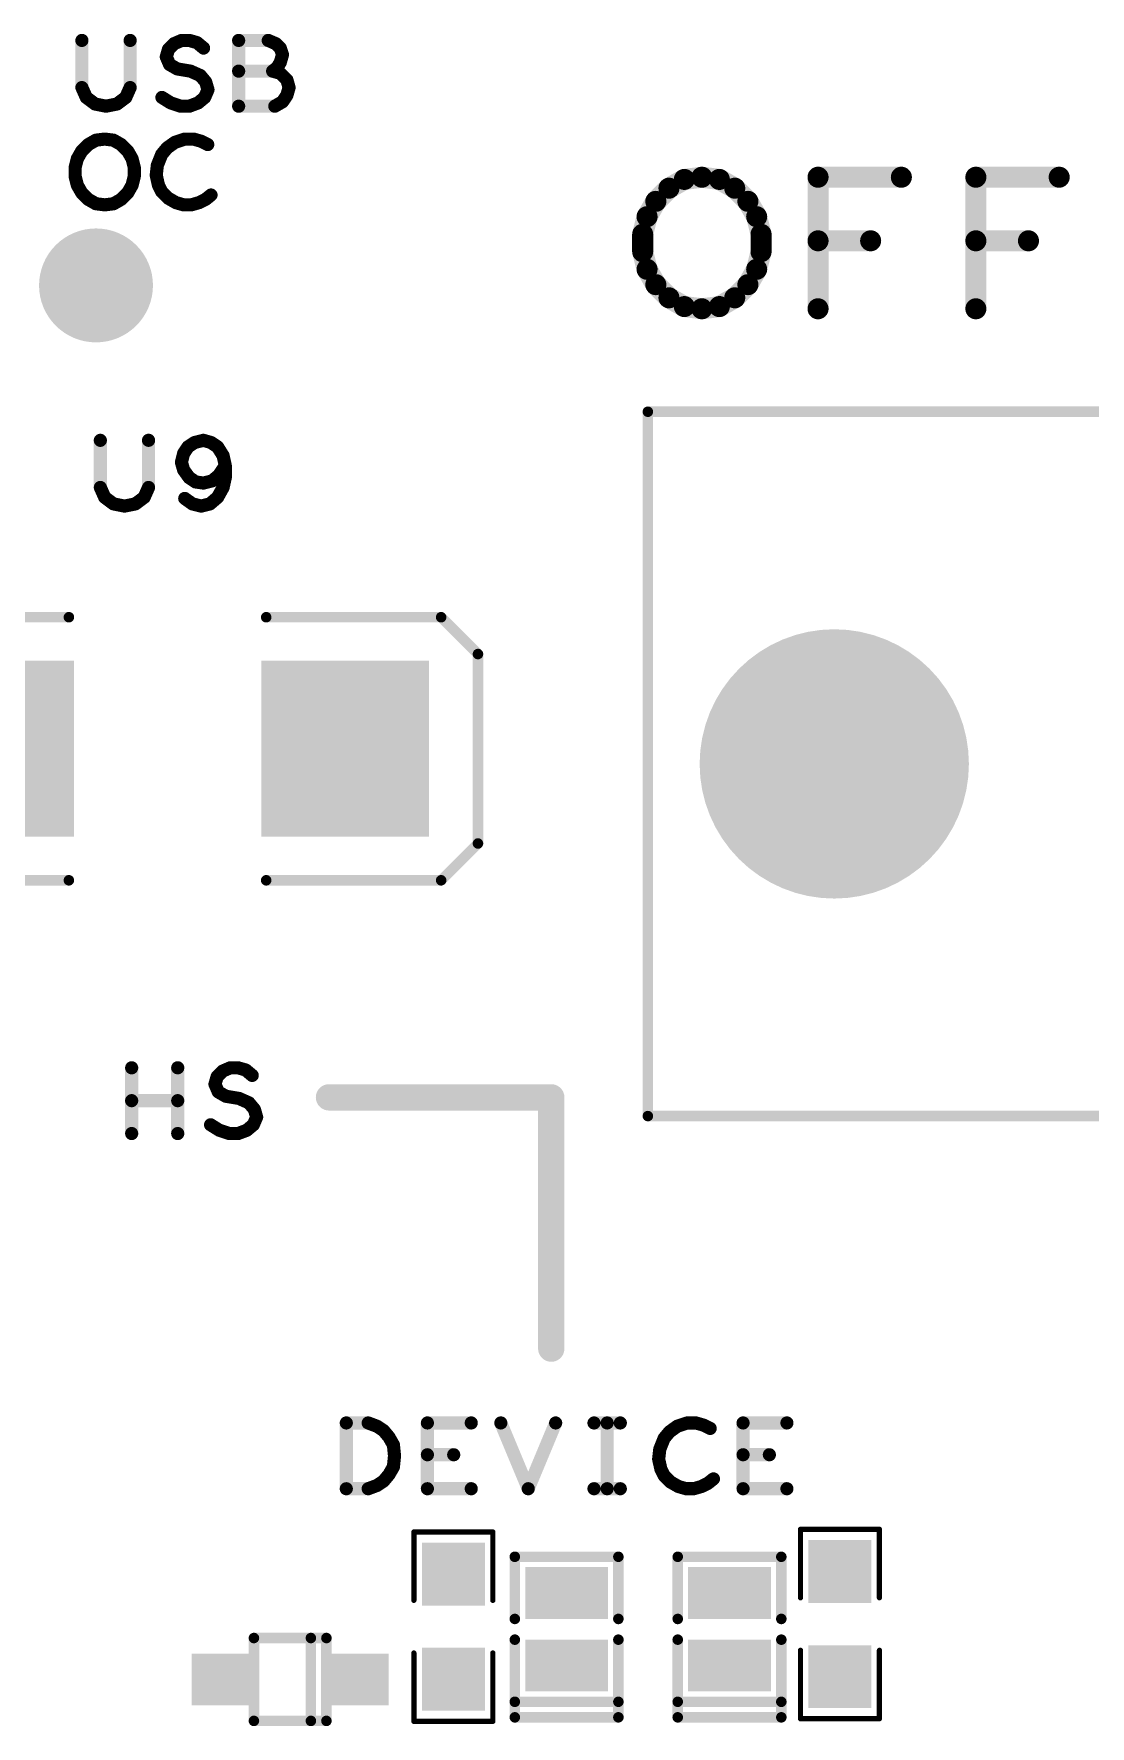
# Model space of a CAD drawing. Extents: x -11 to 101, y 2 to 100.
# Drawn here: x 20.97 to 31.17, y 18.57 to 34.91 of the extents above; entities that cross this region are included whole.
import ezdxf

# ---------------------------------------------------------------- set-up
doc = ezdxf.new("R2010")
doc.units = 0
doc.layers.get('0').update_dxf_attribs({"linetype": 'CONTINUOUS'})
doc.layers.add('SILK_TOP_ART', color=251, linetype='CONTINUOUS')
doc.layers.add('SOLDER_TOP_ART', color=18, linetype='CONTINUOUS')

# ---------------------------------------------------------------- blocks, each defined once
blk = doc.blocks.new('ROUND_312')
at = {"const_width": 0.1016}
blk.add_lwpolyline([(-0.0508, 0, 1), (0.0508, 0, 1)], format="xyb", close=True, dxfattribs=at)
blk = doc.blocks.new('ROUND_219')
at = {"const_width": 0.0508}
blk.add_lwpolyline([(-0.0254, 0, 1), (0.0254, 0, 1)], format="xyb", close=True, dxfattribs=at)
blk = doc.blocks.new('ROUND_165')
at = {"const_width": 0.0635}
blk.add_lwpolyline([(-0.03175, 0, 1), (0.03175, 0, 1)], format="xyb", close=True, dxfattribs=at)
blk = doc.blocks.new('ROUND_277')
at = {"const_width": 0.127}
blk.add_lwpolyline([(-0.0635, 0, 1), (0.0635, 0, 1)], format="xyb", close=True, dxfattribs=at)
blk = doc.blocks.new('ROUND_321')
at = {"const_width": 0.0254}
blk.add_lwpolyline([(-0.0127, 0, 1), (0.0127, 0, 1)], format="xyb", close=True, dxfattribs=at)
blk = doc.blocks.new('RECTANGLE_373')
blk.add_solid([(0.29, 0.25), (0.29, -0.25), (-0.29, 0.25), (-0.29, -0.25)])
blk = doc.blocks.new('SQUARE_333')
blk.add_solid([(0.304, 0.304), (0.304, -0.304), (-0.304, 0.304), (-0.304, -0.304)])
blk = doc.blocks.new('ROUND_338')
at = {"const_width": 0.55}
blk.add_lwpolyline([(-0.275, 0, 1), (0.275, 0, 1)], format="xyb", close=True, dxfattribs=at)
blk = doc.blocks.new('RECTANGLE_339')
blk.add_solid([(0.4, 0.25), (0.4, -0.25), (-0.4, 0.25), (-0.4, -0.25)])
blk = doc.blocks.new('ROUND_342')
at = {"const_width": 1.3}
blk.add_lwpolyline([(-0.65, 0, 1), (0.65, 0, 1)], format="xyb", close=True, dxfattribs=at)
blk = doc.blocks.new('RECTANGLE_369')
blk.add_solid([(0.81, 0.85), (0.81, -0.85), (-0.81, 0.85), (-0.81, -0.85)])

msp = doc.modelspace()

# ---------------------------------------------------------------- linework, layer by layer
at = {"layer": 'SILK_TOP_ART'}
for points, const_width in [([(21.4334, 34.8488), (21.4334, 34.3937)], 0.127), ([(21.899, 34.3937), (21.899, 34.8488)], 0.127), ([(22.2483, 34.69), (22.2695, 34.7641)], 0.127), ([(22.2695, 34.7641), (22.3224, 34.817)], 0.127), ([(22.3224, 34.817), (22.3964, 34.8488)], 0.127), ([(22.3964, 34.8488), (22.4705, 34.8488)], 0.127), ([(22.4705, 34.8488), (22.5446, 34.8276)], 0.127), ([(22.5446, 34.8276), (22.6081, 34.7747)], 0.127), ([(23.2325, 34.8488), (22.9468, 34.8488)], 0.127), ([(22.9468, 34.8488), (22.9468, 34.2138)], 0.127), ([(23.3066, 34.817), (23.2325, 34.8488)], 0.127), ([(23.3489, 34.7747), (23.3066, 34.817)], 0.127), ([(23.3701, 34.7112), (23.3489, 34.7747)], 0.127), ([(22.28, 34.616), (22.2483, 34.69)], 0.127), ([(22.3541, 34.5736), (22.28, 34.616)], 0.127), ([(23.2749, 34.5525), (23.3172, 34.5842)], 0.127), ([(23.3172, 34.5842), (23.3489, 34.6371)], 0.127), ([(23.3489, 34.6371), (23.3701, 34.7112)], 0.127), ([(22.4811, 34.5525), (22.3541, 34.5736)], 0.127), ([(22.5764, 34.5101), (22.4811, 34.5525)], 0.127), ([(22.6293, 34.4466), (22.5764, 34.5101)], 0.127), ([(22.6505, 34.3726), (22.6293, 34.4466)], 0.127), ([(23.2749, 34.5525), (22.9468, 34.5525)], 0.127), ([(23.3489, 34.5313), (23.2749, 34.5525)], 0.127), ([(23.4125, 34.4678), (23.3489, 34.5313)], 0.127), ([(23.4336, 34.3937), (23.4125, 34.4678)], 0.127), ([(21.4334, 34.3937), (21.4757, 34.2984)], 0.127), ([(21.4757, 34.2984), (21.5604, 34.235)], 0.127), ([(21.772, 34.235), (21.8567, 34.2984)], 0.127), ([(21.8567, 34.2984), (21.899, 34.3937)], 0.127), ([(22.2059, 34.2984), (22.2906, 34.2455)], 0.127), ([(22.5552, 34.2455), (22.6187, 34.2984)], 0.127), ([(22.6187, 34.2984), (22.6505, 34.3726)], 0.127), ([(23.296, 34.2138), (23.3701, 34.2561)], 0.127), ([(23.3701, 34.2561), (23.4125, 34.3196)], 0.127), ([(23.4125, 34.3196), (23.4336, 34.3937)], 0.127), ([(21.5604, 34.235), (21.6662, 34.2138)], 0.127), ([(21.6662, 34.2138), (21.772, 34.235)], 0.127), ([(22.2906, 34.2455), (22.3859, 34.2138)], 0.127), ([(22.3859, 34.2138), (22.4705, 34.2138)], 0.127), ([(22.4705, 34.2138), (22.5552, 34.2455)], 0.127), ([(22.9468, 34.2138), (23.296, 34.2138)], 0.127), ([(21.3889, 33.7058), (21.4312, 33.7799)], 0.127), ([(21.4312, 33.7799), (21.4948, 33.8434)], 0.127), ([(21.4948, 33.8434), (21.5688, 33.8857)], 0.127), ([(21.5688, 33.8857), (21.6535, 33.8963)], 0.127), ([(21.6535, 33.8963), (21.7382, 33.8857)], 0.127), ([(21.7382, 33.8857), (21.8122, 33.8434)], 0.127), ([(21.8122, 33.8434), (21.8758, 33.7799)], 0.127), ([(21.8758, 33.7799), (21.9181, 33.7058)], 0.127), ([(22.2568, 33.8116), (22.2038, 33.7481)], 0.127), ([(22.3308, 33.8645), (22.2568, 33.8116)], 0.127), ([(22.4261, 33.8963), (22.3308, 33.8645)], 0.127), ([(22.5108, 33.8963), (22.4261, 33.8963)], 0.127), ([(22.5848, 33.8751), (22.5108, 33.8963)], 0.127), ([(22.6483, 33.8434), (22.5848, 33.8751)], 0.127), ([(21.3677, 33.6211), (21.3889, 33.7058)], 0.127), ([(21.3677, 33.5365), (21.3677, 33.6211)], 0.127), ([(21.9181, 33.7058), (21.9393, 33.6211)], 0.127), ([(21.9393, 33.6211), (21.9393, 33.5365)], 0.127), ([(22.1615, 33.6423), (22.1509, 33.547)], 0.127), ([(22.2038, 33.7481), (22.1615, 33.6423)], 0.127), ([(21.3889, 33.4518), (21.3677, 33.5365)], 0.127), ([(21.4312, 33.3777), (21.3889, 33.4518)], 0.127), ([(21.9181, 33.4518), (21.8758, 33.3777)], 0.127), ([(21.9393, 33.5365), (21.9181, 33.4518)], 0.127), ([(22.1509, 33.547), (22.1721, 33.4518)], 0.127), ([(22.1721, 33.4518), (22.2038, 33.3883)], 0.127), ([(26.9748, 33.2952), (27.1018, 33.4222)], 0.2032), ([(27.1018, 33.4222), (27.2499, 33.5068)], 0.2032), ([(27.2499, 33.5068), (27.4193, 33.528)], 0.2032), ([(27.4193, 33.528), (27.5886, 33.5068)], 0.2032), ([(27.5886, 33.5068), (27.7368, 33.4222)], 0.2032), ([(27.7368, 33.4222), (27.8638, 33.2952)], 0.2032), ([(28.5411, 32.258), (28.5411, 33.528)], 0.2032), ([(28.5411, 33.528), (29.3455, 33.528)], 0.2032), ([(30.0651, 32.258), (30.0651, 33.528)], 0.2032), ([(30.0651, 33.528), (30.8695, 33.528)], 0.2032), ([(21.4948, 33.3142), (21.4312, 33.3777)], 0.127), ([(21.5688, 33.2719), (21.4948, 33.3142)], 0.127), ([(21.6535, 33.2613), (21.5688, 33.2719)], 0.127), ([(21.7382, 33.2719), (21.6535, 33.2613)], 0.127), ([(21.8122, 33.3142), (21.7382, 33.2719)], 0.127), ([(21.8758, 33.3777), (21.8122, 33.3142)], 0.127), ([(22.2038, 33.3883), (22.2673, 33.3248)], 0.127), ([(22.2673, 33.3248), (22.3414, 33.2825)], 0.127), ([(22.3414, 33.2825), (22.4155, 33.2613)], 0.127), ([(22.4896, 33.2613), (22.5637, 33.2825)], 0.127), ([(22.5637, 33.2825), (22.6272, 33.3142)], 0.127), ([(22.6272, 33.3142), (22.6801, 33.3565)], 0.127), ([(26.8901, 33.147), (26.9748, 33.2952)], 0.2032), ([(27.8638, 33.2952), (27.9485, 33.147)], 0.2032), ([(22.4155, 33.2613), (22.4896, 33.2613)], 0.127), ([(26.8478, 32.9777), (26.8901, 33.147)], 0.2032), ([(27.9485, 33.147), (27.9908, 32.9777)], 0.2032), ([(26.8478, 32.8083), (26.8478, 32.9777)], 0.2032), ([(27.9908, 32.9777), (27.9908, 32.8083)], 0.2032), ([(29.0491, 32.9142), (28.5411, 32.9142)], 0.2032), ([(30.5731, 32.9142), (30.0651, 32.9142)], 0.2032), ([(26.8901, 32.639), (26.8478, 32.8083)], 0.2032), ([(27.9908, 32.8083), (27.9485, 32.639)], 0.2032), ([(26.9748, 32.4908), (26.8901, 32.639)], 0.2032), ([(27.9485, 32.639), (27.8638, 32.4908)], 0.2032), ([(27.1018, 32.3638), (26.9748, 32.4908)], 0.2032), ([(27.8638, 32.4908), (27.7368, 32.3638)], 0.2032), ([(27.2499, 32.2792), (27.1018, 32.3638)], 0.2032), ([(27.4193, 32.258), (27.2499, 32.2792)], 0.2032), ([(27.5886, 32.2792), (27.4193, 32.258)], 0.2032), ([(27.7368, 32.3638), (27.5886, 32.2792)], 0.2032), ([(26.8978, 24.4638), (26.8978, 31.2638)], 0.1016), ([(26.8978, 31.2638), (39.8978, 31.2638)], 0.1016), ([(21.6112, 30.988), (21.6112, 30.5329)], 0.127), ([(22.0768, 30.5329), (22.0768, 30.988)], 0.127), ([(22.606, 30.988), (22.5213, 30.9668)], 0.127), ([(22.6801, 30.9668), (22.606, 30.988)], 0.127), ([(22.4155, 30.861), (22.3943, 30.7763)], 0.127), ([(22.4578, 30.9245), (22.4155, 30.861)], 0.127), ([(22.5213, 30.9668), (22.4578, 30.9245)], 0.127), ([(22.7436, 30.9245), (22.6801, 30.9668)], 0.127), ([(22.7965, 30.8398), (22.7436, 30.9245)], 0.127), ([(22.8177, 30.7446), (22.7965, 30.8398)], 0.127), ([(22.3943, 30.7763), (22.4155, 30.7023)], 0.127), ([(22.4155, 30.7023), (22.4684, 30.6282)], 0.127), ([(22.7542, 30.6493), (22.8177, 30.7446)], 0.127), ([(22.8177, 30.6282), (22.8177, 30.7446)], 0.127), ([(21.6112, 30.5329), (21.6535, 30.4376)], 0.127), ([(22.0345, 30.4376), (22.0768, 30.5329)], 0.127), ([(22.4684, 30.6282), (22.5319, 30.5858)], 0.127), ([(22.5319, 30.5858), (22.606, 30.5752)], 0.127), ([(22.606, 30.5752), (22.6907, 30.5964)], 0.127), ([(22.6907, 30.5964), (22.7542, 30.6493)], 0.127), ([(22.7436, 30.4376), (22.7965, 30.5329)], 0.127), ([(22.7965, 30.5329), (22.8177, 30.6282)], 0.127), ([(21.6535, 30.4376), (21.7382, 30.3742)], 0.127), ([(21.7382, 30.3742), (21.844, 30.353)], 0.127), ([(21.844, 30.353), (21.9498, 30.3742)], 0.127), ([(21.9498, 30.3742), (22.0345, 30.4376)], 0.127), ([(22.4261, 30.4271), (22.5002, 30.3742)], 0.127), ([(22.5002, 30.3742), (22.5848, 30.353)], 0.127), ([(22.5848, 30.353), (22.6695, 30.3742)], 0.127), ([(22.6695, 30.3742), (22.7436, 30.4376)], 0.127), ([(21.3077, 29.28), (19.6186, 29.28)], 0.1016), ([(23.2127, 29.28), (24.9018, 29.28)], 0.1016), ([(24.9018, 29.28), (25.2574, 28.9244)], 0.1016), ([(25.2574, 28.9244), (25.2574, 27.0956)], 0.1016), ([(25.2574, 27.0956), (24.9018, 26.74)], 0.1016), ([(19.6186, 26.74), (21.3077, 26.74)], 0.1016), ([(24.9018, 26.74), (23.2127, 26.74)], 0.1016), ([(21.9138, 24.2951), (21.9138, 24.9301)], 0.127), ([(22.3584, 24.9301), (22.3584, 24.2951)], 0.127), ([(22.7182, 24.7713), (22.7394, 24.8454)], 0.127), ([(22.7499, 24.6973), (22.7182, 24.7713)], 0.127), ([(22.7394, 24.8454), (22.7923, 24.8983)], 0.127), ([(22.7923, 24.8983), (22.8663, 24.9301)], 0.127), ([(22.8663, 24.9301), (22.9404, 24.9301)], 0.127), ([(22.9404, 24.9301), (23.0145, 24.9089)], 0.127), ([(23.0145, 24.9089), (23.078, 24.856)], 0.127), ([(22.3584, 24.6126), (21.9138, 24.6126)], 0.127), ([(22.824, 24.6549), (22.7499, 24.6973)], 0.127), ([(22.951, 24.6338), (22.824, 24.6549)], 0.127), ([(23.0463, 24.5914), (22.951, 24.6338)], 0.127), ([(23.8189, 24.6444), (25.9652, 24.6444)], 0.254), ([(25.9652, 24.6444), (25.9652, 22.2187)], 0.254), ([(23.0992, 24.5279), (23.0463, 24.5914)], 0.127), ([(23.0886, 24.3797), (23.1204, 24.4539)], 0.127), ([(23.1204, 24.4539), (23.0992, 24.5279)], 0.127), ([(39.8978, 24.4638), (26.8978, 24.4638)], 0.1016), ([(22.6758, 24.3797), (22.7605, 24.3268)], 0.127), ([(22.7605, 24.3268), (22.8558, 24.2951)], 0.127), ([(22.8558, 24.2951), (22.9404, 24.2951)], 0.127), ([(22.9404, 24.2951), (23.0251, 24.3268)], 0.127), ([(23.0251, 24.3268), (23.0886, 24.3797)], 0.127), ([(23.9861, 20.8661), (23.9861, 21.5011)], 0.127), ([(23.9861, 21.5011), (24.1977, 21.5011)], 0.127), ([(24.1977, 21.5011), (24.2824, 21.4693)], 0.127), ([(24.2824, 21.4693), (24.3459, 21.427)], 0.127), ([(24.3459, 21.427), (24.3988, 21.3635)], 0.127), ([(24.3988, 21.3635), (24.4412, 21.2894)], 0.127), ([(24.7692, 20.8661), (24.7692, 21.5011)], 0.127), ([(24.7692, 21.5011), (25.1926, 21.5011)], 0.127), ([(25.4783, 21.5011), (25.7429, 20.8661)], 0.127), ([(25.7429, 20.8661), (26.0075, 21.5011)], 0.127), ([(26.3779, 21.5011), (26.6319, 21.5011)], 0.127), ([(26.5049, 21.5011), (26.5049, 20.8661)], 0.127), ([(27.0552, 21.3529), (27.0129, 21.2471)], 0.127), ([(27.1082, 21.4164), (27.0552, 21.3529)], 0.127), ([(27.1822, 21.4693), (27.1082, 21.4164)], 0.127), ([(27.2775, 21.5011), (27.1822, 21.4693)], 0.127), ([(27.3622, 21.5011), (27.2775, 21.5011)], 0.127), ([(27.4362, 21.4799), (27.3622, 21.5011)], 0.127), ([(27.4997, 21.4482), (27.4362, 21.4799)], 0.127), ([(27.8172, 20.8661), (27.8172, 21.5011)], 0.127), ([(27.8172, 21.5011), (28.2406, 21.5011)], 0.127), ([(24.4412, 21.2894), (24.4517, 21.1836)], 0.127), ([(24.4517, 21.1836), (24.4412, 21.0778)], 0.127), ([(25.0232, 21.1942), (24.7692, 21.1942)], 0.127), ([(27.0129, 21.2471), (27.0023, 21.1518)], 0.127), ([(28.0712, 21.1942), (27.8172, 21.1942)], 0.127), ([(24.4412, 21.0778), (24.3988, 21.0037)], 0.127), ([(27.0023, 21.1518), (27.0235, 21.0566)], 0.127), ([(27.0235, 21.0566), (27.0552, 20.9931)], 0.127), ([(24.1977, 20.8661), (23.9861, 20.8661)], 0.127), ([(24.2824, 20.8978), (24.1977, 20.8661)], 0.127), ([(24.3459, 20.9402), (24.2824, 20.8978)], 0.127), ([(24.3988, 21.0037), (24.3459, 20.9402)], 0.127), ([(25.1926, 20.8661), (24.7692, 20.8661)], 0.127), ([(26.3779, 20.8661), (26.6319, 20.8661)], 0.127), ([(27.0552, 20.9931), (27.1187, 20.9296)], 0.127), ([(27.1187, 20.9296), (27.1928, 20.8873)], 0.127), ([(27.1928, 20.8873), (27.2669, 20.8661)], 0.127), ([(27.2669, 20.8661), (27.341, 20.8661)], 0.127), ([(27.341, 20.8661), (27.4151, 20.8873)], 0.127), ([(27.4151, 20.8873), (27.4786, 20.919)], 0.127), ([(27.4786, 20.919), (27.5315, 20.9613)], 0.127), ([(28.2406, 20.8661), (27.8172, 20.8661)], 0.127), ([(24.6388, 20.4486), (24.6388, 19.7882)], 0.0508), ([(25.4008, 20.4486), (24.6388, 20.4486)], 0.0508), ([(25.4008, 19.7882), (25.4008, 20.4486)], 0.0508), ([(28.3718, 20.474), (28.3718, 19.8136)], 0.0508), ([(29.1338, 20.474), (28.3718, 20.474)], 0.0508), ([(29.1338, 19.8136), (29.1338, 20.474)], 0.0508), ([(25.6133, 20.2089), (26.6133, 20.2089)], 0.1016), ([(25.6133, 19.6089), (25.6133, 20.2089)], 0.1016), ([(26.6133, 20.2089), (26.6133, 19.6089)], 0.1016), ([(27.1865, 20.2089), (28.1865, 20.2089)], 0.1016), ([(27.1865, 19.6089), (27.1865, 20.2089)], 0.1016), ([(28.1865, 20.2089), (28.1865, 19.6089)], 0.1016), ([(23.0942, 19.4246), (23.7942, 19.4246)], 0.1016), ([(23.0942, 18.6246), (23.0942, 19.4246)], 0.1016), ([(23.6442, 19.4246), (23.6442, 18.6246)], 0.1016), ([(23.7942, 19.4246), (23.7942, 18.6246)], 0.1016), ([(25.6133, 18.6589), (25.6133, 19.4089)], 0.1016), ([(26.6133, 19.4089), (26.6133, 18.6589)], 0.1016), ([(27.1865, 18.6589), (27.1865, 19.4089)], 0.1016), ([(28.1865, 19.4089), (28.1865, 18.6589)], 0.1016), ([(24.6388, 18.6198), (24.6388, 19.2802)], 0.0508), ([(25.4008, 19.2802), (25.4008, 18.6198)], 0.0508), ([(28.3718, 18.6452), (28.3718, 19.3056)], 0.0508), ([(29.1338, 19.3056), (29.1338, 18.6452)], 0.0508), ([(25.6133, 18.8089), (26.6133, 18.8089)], 0.1016), ([(27.1865, 18.8089), (28.1865, 18.8089)], 0.1016), ([(23.7942, 18.6246), (23.0942, 18.6246)], 0.1016), ([(25.4008, 18.6198), (24.6388, 18.6198)], 0.0508), ([(26.6133, 18.6589), (25.6133, 18.6589)], 0.1016), ([(28.1865, 18.6589), (27.1865, 18.6589)], 0.1016), ([(29.1338, 18.6452), (28.3718, 18.6452)], 0.0508)]:
    msp.add_lwpolyline(points, dxfattribs=dict(at, const_width=const_width))

# ---------------------------------------------------------------- block references
for name, p in [('ROUND_165', (21.4334, 34.8488)), ('ROUND_165', (21.899, 34.8488)), ('ROUND_165', (22.2695, 34.7641)), ('ROUND_165', (22.3224, 34.817)), ('ROUND_165', (22.3964, 34.8488)), ('ROUND_165', (22.4705, 34.8488)), ('ROUND_165', (22.5446, 34.8276)), ('ROUND_165', (22.6081, 34.7747)), ('ROUND_165', (22.9468, 34.8488)), ('ROUND_165', (23.2325, 34.8488)), ('ROUND_165', (23.3066, 34.817)), ('ROUND_165', (23.3489, 34.7747)), ('ROUND_165', (22.2483, 34.69)), ('ROUND_165', (22.28, 34.616)), ('ROUND_165', (23.3172, 34.5842)), ('ROUND_165', (23.3489, 34.6371)), ('ROUND_165', (23.3701, 34.7112)), ('ROUND_165', (22.3541, 34.5736)), ('ROUND_165', (22.4811, 34.5525)), ('ROUND_165', (22.5764, 34.5101)), ('ROUND_165', (22.6293, 34.4466)), ('ROUND_165', (22.9468, 34.5525)), ('ROUND_165', (23.2749, 34.5525)), ('ROUND_165', (23.2749, 34.5525)), ('ROUND_165', (23.3489, 34.5313)), ('ROUND_165', (23.4125, 34.4678)), ('ROUND_165', (21.4334, 34.3937)), ('ROUND_165', (21.4757, 34.2984)), ('ROUND_165', (21.8567, 34.2984)), ('ROUND_165', (21.899, 34.3937)), ('ROUND_165', (22.2059, 34.2984)), ('ROUND_165', (22.6187, 34.2984)), ('ROUND_165', (22.6505, 34.3726)), ('ROUND_165', (23.3701, 34.2561)), ('ROUND_165', (23.4125, 34.3196)), ('ROUND_165', (23.4336, 34.3937)), ('ROUND_165', (21.5604, 34.235)), ('ROUND_165', (21.6662, 34.2138)), ('ROUND_165', (21.772, 34.235)), ('ROUND_165', (22.2906, 34.2455)), ('ROUND_165', (22.3859, 34.2138)), ('ROUND_165', (22.4705, 34.2138)), ('ROUND_165', (22.5552, 34.2455)), ('ROUND_165', (22.9468, 34.2138)), ('ROUND_165', (23.296, 34.2138)), ('ROUND_165', (21.4312, 33.7799)), ('ROUND_165', (21.4948, 33.8434)), ('ROUND_165', (21.5688, 33.8857)), ('ROUND_165', (21.6535, 33.8963)), ('ROUND_165', (21.7382, 33.8857)), ('ROUND_165', (21.8122, 33.8434)), ('ROUND_165', (21.8758, 33.7799)), ('ROUND_165', (22.2568, 33.8116)), ('ROUND_165', (22.3308, 33.8645)), ('ROUND_165', (22.4261, 33.8963)), ('ROUND_165', (22.5108, 33.8963)), ('ROUND_165', (22.5848, 33.8751)), ('ROUND_165', (22.6483, 33.8434)), ('ROUND_165', (21.3677, 33.6211)), ('ROUND_165', (21.3889, 33.7058)), ('ROUND_165', (21.9181, 33.7058)), ('ROUND_165', (21.9393, 33.6211)), ('ROUND_165', (22.1615, 33.6423)), ('ROUND_165', (22.2038, 33.7481)), ('ROUND_165', (21.3677, 33.5365)), ('ROUND_165', (21.3889, 33.4518)), ('ROUND_165', (21.9181, 33.4518)), ('ROUND_165', (21.9393, 33.5365)), ('ROUND_165', (22.1509, 33.547)), ('ROUND_165', (22.1721, 33.4518)), ('ROUND_312', (27.1018, 33.4222)), ('ROUND_312', (27.2499, 33.5068)), ('ROUND_312', (27.4193, 33.528)), ('ROUND_312', (27.5886, 33.5068)), ('ROUND_312', (27.7368, 33.4222)), ('ROUND_312', (28.5411, 33.528)), ('ROUND_312', (29.3455, 33.528)), ('ROUND_312', (30.0651, 33.528)), ('ROUND_312', (30.8695, 33.528)), ('ROUND_165', (21.4312, 33.3777)), ('ROUND_165', (21.4948, 33.3142)), ('ROUND_165', (21.5688, 33.2719)), ('ROUND_165', (21.7382, 33.2719)), ('ROUND_165', (21.8122, 33.3142)), ('ROUND_165', (21.8758, 33.3777)), ('ROUND_165', (22.2038, 33.3883)), ('ROUND_165', (22.2673, 33.3248)), ('ROUND_165', (22.3414, 33.2825)), ('ROUND_165', (22.5637, 33.2825)), ('ROUND_165', (22.6272, 33.3142)), ('ROUND_165', (22.6801, 33.3565)), ('ROUND_312', (26.9748, 33.2952)), ('ROUND_312', (27.8638, 33.2952)), ('ROUND_165', (21.6535, 33.2613)), ('ROUND_165', (21.6535, 33.2613)), ('ROUND_165', (22.4155, 33.2613)), ('ROUND_165', (22.4896, 33.2613)), ('ROUND_312', (26.8901, 33.147)), ('ROUND_312', (27.9485, 33.147)), ('ROUND_312', (26.8478, 32.9777)), ('ROUND_312', (27.9908, 32.9777)), ('ROUND_312', (28.5411, 32.9142)), ('ROUND_312', (29.0491, 32.9142)), ('ROUND_312', (30.0651, 32.9142)), ('ROUND_312', (30.5731, 32.9142)), ('ROUND_312', (26.8478, 32.8083)), ('ROUND_312', (27.9908, 32.8083)), ('ROUND_312', (26.8901, 32.639)), ('ROUND_312', (27.9485, 32.639)), ('ROUND_312', (26.9748, 32.4908)), ('ROUND_312', (27.8638, 32.4908)), ('ROUND_312', (27.1018, 32.3638)), ('ROUND_312', (27.2499, 32.2792)), ('ROUND_312', (27.4193, 32.258)), ('ROUND_312', (27.4193, 32.258)), ('ROUND_312', (27.5886, 32.2792)), ('ROUND_312', (27.7368, 32.3638)), ('ROUND_312', (28.5411, 32.258)), ('ROUND_312', (30.0651, 32.258)), ('ROUND_219', (26.8978, 31.2638)), ('ROUND_219', (26.8978, 31.2638)), ('ROUND_165', (21.6112, 30.988)), ('ROUND_165', (22.0768, 30.988)), ('ROUND_165', (22.606, 30.988)), ('ROUND_165', (22.4155, 30.861)), ('ROUND_165', (22.4578, 30.9245)), ('ROUND_165', (22.5213, 30.9668)), ('ROUND_165', (22.6801, 30.9668)), ('ROUND_165', (22.7436, 30.9245)), ('ROUND_165', (22.7965, 30.8398)), ('ROUND_165', (22.3943, 30.7763)), ('ROUND_165', (22.4155, 30.7023)), ('ROUND_165', (22.8177, 30.7446)), ('ROUND_165', (22.8177, 30.7446)), ('ROUND_165', (21.6112, 30.5329)), ('ROUND_165', (22.0768, 30.5329)), ('ROUND_165', (22.4684, 30.6282)), ('ROUND_165', (22.5319, 30.5858)), ('ROUND_165', (22.606, 30.5752)), ('ROUND_165', (22.6907, 30.5964)), ('ROUND_165', (22.7542, 30.6493)), ('ROUND_165', (22.7965, 30.5329)), ('ROUND_165', (22.8177, 30.6282)), ('ROUND_165', (21.6535, 30.4376)), ('ROUND_165', (21.7382, 30.3742)), ('ROUND_165', (21.844, 30.353)), ('ROUND_165', (21.9498, 30.3742)), ('ROUND_165', (22.0345, 30.4376)), ('ROUND_165', (22.4261, 30.4271)), ('ROUND_165', (22.5002, 30.3742)), ('ROUND_165', (22.5848, 30.353)), ('ROUND_165', (22.6695, 30.3742)), ('ROUND_165', (22.7436, 30.4376)), ('ROUND_219', (21.3077, 29.28)), ('ROUND_219', (23.2127, 29.28)), ('ROUND_219', (24.9018, 29.28)), ('ROUND_219', (24.9018, 29.28)), ('ROUND_219', (25.2574, 28.9244)), ('ROUND_219', (25.2574, 28.9244)), ('ROUND_219', (25.2574, 27.0956)), ('ROUND_219', (25.2574, 27.0956)), ('ROUND_219', (21.3077, 26.74)), ('ROUND_219', (23.2127, 26.74)), ('ROUND_219', (24.9018, 26.74)), ('ROUND_219', (24.9018, 26.74)), ('ROUND_165', (21.9138, 24.9301)), ('ROUND_165', (22.3584, 24.9301)), ('ROUND_165', (22.7182, 24.7713)), ('ROUND_165', (22.7394, 24.8454)), ('ROUND_165', (22.7923, 24.8983)), ('ROUND_165', (22.8663, 24.9301)), ('ROUND_165', (22.9404, 24.9301)), ('ROUND_165', (23.0145, 24.9089)), ('ROUND_165', (23.078, 24.856)), ('ROUND_165', (21.9138, 24.6126)), ('ROUND_165', (22.3584, 24.6126)), ('ROUND_165', (22.7499, 24.6973)), ('ROUND_165', (22.824, 24.6549)), ('ROUND_165', (22.951, 24.6338)), ('ROUND_277', (23.8189, 24.6444)), ('ROUND_277', (25.9652, 24.6444)), ('ROUND_165', (23.0463, 24.5914)), ('ROUND_165', (23.0992, 24.5279)), ('ROUND_165', (23.1204, 24.4539)), ('ROUND_219', (26.8978, 24.4638)), ('ROUND_219', (26.8978, 24.4638)), ('ROUND_165', (21.9138, 24.2951)), ('ROUND_165', (22.3584, 24.2951)), ('ROUND_165', (22.6758, 24.3797)), ('ROUND_165', (22.7605, 24.3268)), ('ROUND_165', (22.8558, 24.2951)), ('ROUND_165', (22.9404, 24.2951)), ('ROUND_165', (23.0251, 24.3268)), ('ROUND_165', (23.0886, 24.3797)), ('ROUND_277', (25.9652, 22.2187)), ('ROUND_165', (23.9861, 21.5011)), ('ROUND_165', (24.1977, 21.5011)), ('ROUND_165', (24.2824, 21.4693)), ('ROUND_165', (24.3459, 21.427)), ('ROUND_165', (24.3988, 21.3635)), ('ROUND_165', (24.7692, 21.5011)), ('ROUND_165', (25.1926, 21.5011)), ('ROUND_165', (25.4783, 21.5011)), ('ROUND_165', (26.0075, 21.5011)), ('ROUND_165', (26.3779, 21.5011)), ('ROUND_165', (26.5049, 21.5011)), ('ROUND_165', (26.6319, 21.5011)), ('ROUND_165', (27.0552, 21.3529)), ('ROUND_165', (27.1082, 21.4164)), ('ROUND_165', (27.1822, 21.4693)), ('ROUND_165', (27.2775, 21.5011)), ('ROUND_165', (27.3622, 21.5011)), ('ROUND_165', (27.4362, 21.4799)), ('ROUND_165', (27.4997, 21.4482)), ('ROUND_165', (27.8172, 21.5011)), ('ROUND_165', (28.2406, 21.5011)), ('ROUND_165', (24.4412, 21.2894)), ('ROUND_165', (24.4517, 21.1836)), ('ROUND_165', (24.7692, 21.1942)), ('ROUND_165', (25.0232, 21.1942)), ('ROUND_165', (27.0129, 21.2471)), ('ROUND_165', (27.8172, 21.1942)), ('ROUND_165', (28.0712, 21.1942)), ('ROUND_165', (24.4412, 21.0778)), ('ROUND_165', (27.0023, 21.1518)), ('ROUND_165', (27.0235, 21.0566)), ('ROUND_165', (23.9861, 20.8661)), ('ROUND_165', (23.9861, 20.8661)), ('ROUND_165', (24.1977, 20.8661)), ('ROUND_165', (24.2824, 20.8978)), ('ROUND_165', (24.3459, 20.9402)), ('ROUND_165', (24.3988, 21.0037)), ('ROUND_165', (24.7692, 20.8661)), ('ROUND_165', (25.1926, 20.8661)), ('ROUND_165', (25.7429, 20.8661)), ('ROUND_165', (26.3779, 20.8661)), ('ROUND_165', (26.5049, 20.8661)), ('ROUND_165', (26.6319, 20.8661)), ('ROUND_165', (27.0552, 20.9931)), ('ROUND_165', (27.1187, 20.9296)), ('ROUND_165', (27.1928, 20.8873)), ('ROUND_165', (27.2669, 20.8661)), ('ROUND_165', (27.341, 20.8661)), ('ROUND_165', (27.4151, 20.8873)), ('ROUND_165', (27.4786, 20.919)), ('ROUND_165', (27.5315, 20.9613)), ('ROUND_165', (27.8172, 20.8661)), ('ROUND_165', (28.2406, 20.8661)), ('ROUND_321', (24.6388, 20.4486)), ('ROUND_321', (24.6388, 20.4486)), ('ROUND_321', (25.4008, 20.4486)), ('ROUND_321', (25.4008, 20.4486)), ('ROUND_321', (28.3718, 20.474)), ('ROUND_321', (28.3718, 20.474)), ('ROUND_321', (29.1338, 20.474)), ('ROUND_321', (29.1338, 20.474)), ('ROUND_219', (25.6133, 20.2089)), ('ROUND_219', (25.6133, 20.2089)), ('ROUND_219', (26.6133, 20.2089)), ('ROUND_219', (26.6133, 20.2089)), ('ROUND_219', (27.1865, 20.2089)), ('ROUND_219', (27.1865, 20.2089)), ('ROUND_219', (28.1865, 20.2089)), ('ROUND_219', (28.1865, 20.2089)), ('ROUND_321', (24.6388, 19.7882)), ('ROUND_321', (25.4008, 19.7882)), ('ROUND_321', (28.3718, 19.8136)), ('ROUND_321', (29.1338, 19.8136)), ('ROUND_219', (25.6133, 19.6089)), ('ROUND_219', (26.6133, 19.6089)), ('ROUND_219', (27.1865, 19.6089)), ('ROUND_219', (28.1865, 19.6089)), ('ROUND_219', (23.0942, 19.4246)), ('ROUND_219', (23.0942, 19.4246)), ('ROUND_219', (23.6442, 19.4246)), ('ROUND_219', (23.7942, 19.4246)), ('ROUND_219', (23.7942, 19.4246)), ('ROUND_219', (25.6133, 19.4089)), ('ROUND_219', (26.6133, 19.4089)), ('ROUND_219', (27.1865, 19.4089)), ('ROUND_219', (28.1865, 19.4089)), ('ROUND_321', (24.6388, 19.2802)), ('ROUND_321', (25.4008, 19.2802)), ('ROUND_321', (28.3718, 19.3056)), ('ROUND_321', (29.1338, 19.3056)), ('ROUND_219', (25.6133, 18.8089)), ('ROUND_219', (26.6133, 18.8089)), ('ROUND_219', (27.1865, 18.8089)), ('ROUND_219', (28.1865, 18.8089)), ('ROUND_219', (23.0942, 18.6246)), ('ROUND_219', (23.0942, 18.6246)), ('ROUND_219', (23.6442, 18.6246)), ('ROUND_219', (23.7942, 18.6246)), ('ROUND_219', (23.7942, 18.6246)), ('ROUND_321', (24.6388, 18.6198)), ('ROUND_321', (24.6388, 18.6198)), ('ROUND_321', (25.4008, 18.6198)), ('ROUND_321', (25.4008, 18.6198)), ('ROUND_219', (25.6133, 18.6589)), ('ROUND_219', (25.6133, 18.6589)), ('ROUND_219', (26.6133, 18.6589)), ('ROUND_219', (26.6133, 18.6589)), ('ROUND_219', (27.1865, 18.6589)), ('ROUND_219', (27.1865, 18.6589)), ('ROUND_219', (28.1865, 18.6589)), ('ROUND_219', (28.1865, 18.6589)), ('ROUND_321', (28.3718, 18.6452)), ('ROUND_321', (28.3718, 18.6452)), ('ROUND_321', (29.1338, 18.6452)), ('ROUND_321', (29.1338, 18.6452))]:
    msp.add_blockref(name, p, dxfattribs=at)
at = {"layer": 'SOLDER_TOP_ART'}
for name, p in [('ROUND_338', (21.5694, 32.4836)), ('ROUND_342', (28.6978, 27.8638)), ('RECTANGLE_369', (20.5457, 28.01)), ('RECTANGLE_369', (23.9747, 28.01)), ('SQUARE_333', (25.0198, 20.0422)), ('SQUARE_333', (28.7528, 20.0676)), ('RECTANGLE_339', (26.1133, 19.8589)), ('RECTANGLE_339', (27.6865, 19.8589)), ('SQUARE_333', (25.0198, 19.0262)), ('RECTANGLE_339', (26.1133, 19.1589)), ('RECTANGLE_339', (27.6865, 19.1589)), ('SQUARE_333', (28.7528, 19.0516)), ('RECTANGLE_373', (22.7842, 19.0246)), ('RECTANGLE_373', (24.1042, 19.0246))]:
    msp.add_blockref(name, p, dxfattribs=at)

doc.saveas('drawing.dxf')
